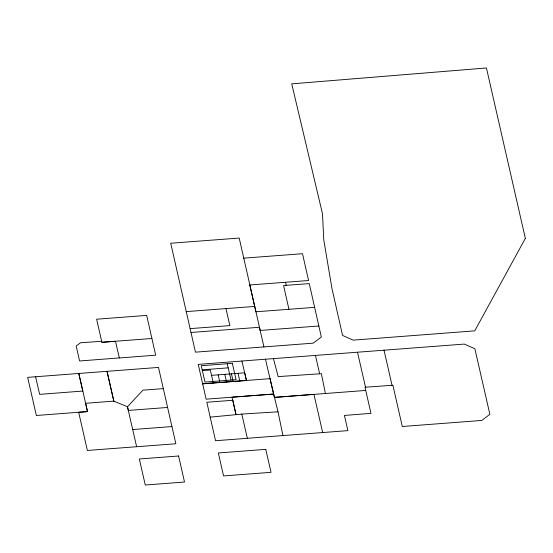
<?xml version="1.0" encoding="UTF-8"?>
<svg xmlns="http://www.w3.org/2000/svg" width="553" height="553" viewBox="0 0 553 553"><rect width="100%" height="100%" fill="white"/><g stroke="black" fill="none" stroke-linecap="round" stroke-linejoin="round"><path stroke-width="0.83" d="M127.515 406.738L142.916 390.169L163.322 388.621L175.847 443.762L87.374 450.453L78.664 412.268L87.505 411.591L78.796 373.469L27.65 377.36L36.36 415.483L87.505 411.591L85.597 403.289L113.8 401.139L127.515 406.738L128.351 410.423L167.607 407.457M236.041 414.66L232.806 400.268L206.829 402.245L210.195 417.142L241.841 414.1M263.926 346.938L239.214 238.06L170.725 243.237L195.458 352.157L313.198 343.157L321.341 337.033L309.272 283.599L283.578 285.542L288.942 309.3M241.951 361.047L198.237 364.386L206.131 399.176L273.673 394.04L278.021 411.812L282.956 435.577L347.892 430.635L344.415 415.434L370.994 413.368L365.008 387.245L392.893 385.241L402.28 426.501L481.767 420.446L489.868 414.328L474.889 348.763L464.292 344.084L241.896 361.019L246.486 380.464L202.633 383.81L270.009 378.653M202.177 369.839L228.182 367.856M202.35 370.607L210.299 369.998L213.306 382.994M211.55 375.349L244.661 372.819L246.417 380.464M265.475 359.236L274.392 397.393L313.938 394.365L322.669 432.543M243.714 258.161L302.505 253.709L308.574 280.53L249.797 284.975L255.901 311.795L314.636 307.357M186.257 311.609L254.746 306.431M190.108 328.627L229.861 325.613L225.99 308.609M190.999 332.457L259.447 327.272L260.187 330.473M151.909 338.484L146.676 315.397L96.63 319.205L101.897 342.293L115.466 341.236L119.337 357.971L155.704 355.185L151.909 338.484L101.897 342.293L101.614 341.312L80.51 342.763L76.19 346.026L79.591 360.971L119.282 357.943M260.131 330.445L318.853 326M273.431 358.634L278.173 376.6L321.383 373.69L325.406 393.508M274.392 397.393L365.74 390.439M132.713 429.543L171.955 426.57M247.281 438.28L282.956 435.577M278.021 411.812L241.785 414.079L247.336 438.308L215.559 440.727L210.195 417.142M270.064 378.674L273.673 394.04L232.053 397.185L235.986 414.632M227.214 363.729L231.036 380.084M238.039 373.323L239.795 380.969M231.417 373.828L233.172 381.48M224.794 374.34L226.55 381.985M218.172 374.844L219.928 382.489M384.01 350.201L392.042 385.296M357.508 352.22L365.519 387.211M315.452 355.427L319.641 373.814M285.521 282.279L286.219 285.341M127.46 406.718L136.639 446.734M107.054 371.34L113.856 401.167M106.999 371.319L113.8 401.139M35.606 376.766L39.629 394.358L82.819 391.061L78.796 373.469L158.504 367.427L163.322 388.621M525.35 238.378L474.757 330.853L353.173 340.136L342.577 335.436L331.904 288.237L323.754 239.719L322.503 213.845L291.735 83.856L486.433 67.978L525.35 238.378M232.343 363.335L201.23 365.713L204.976 382.075L236.09 379.697L232.343 363.335M178.605 455.997L139.342 458.983L145.259 485.022L184.515 482.036L178.605 455.997M265.779 449.368L218.338 452.976L223.55 475.926L271.032 472.317L265.779 449.368"/></g></svg>
